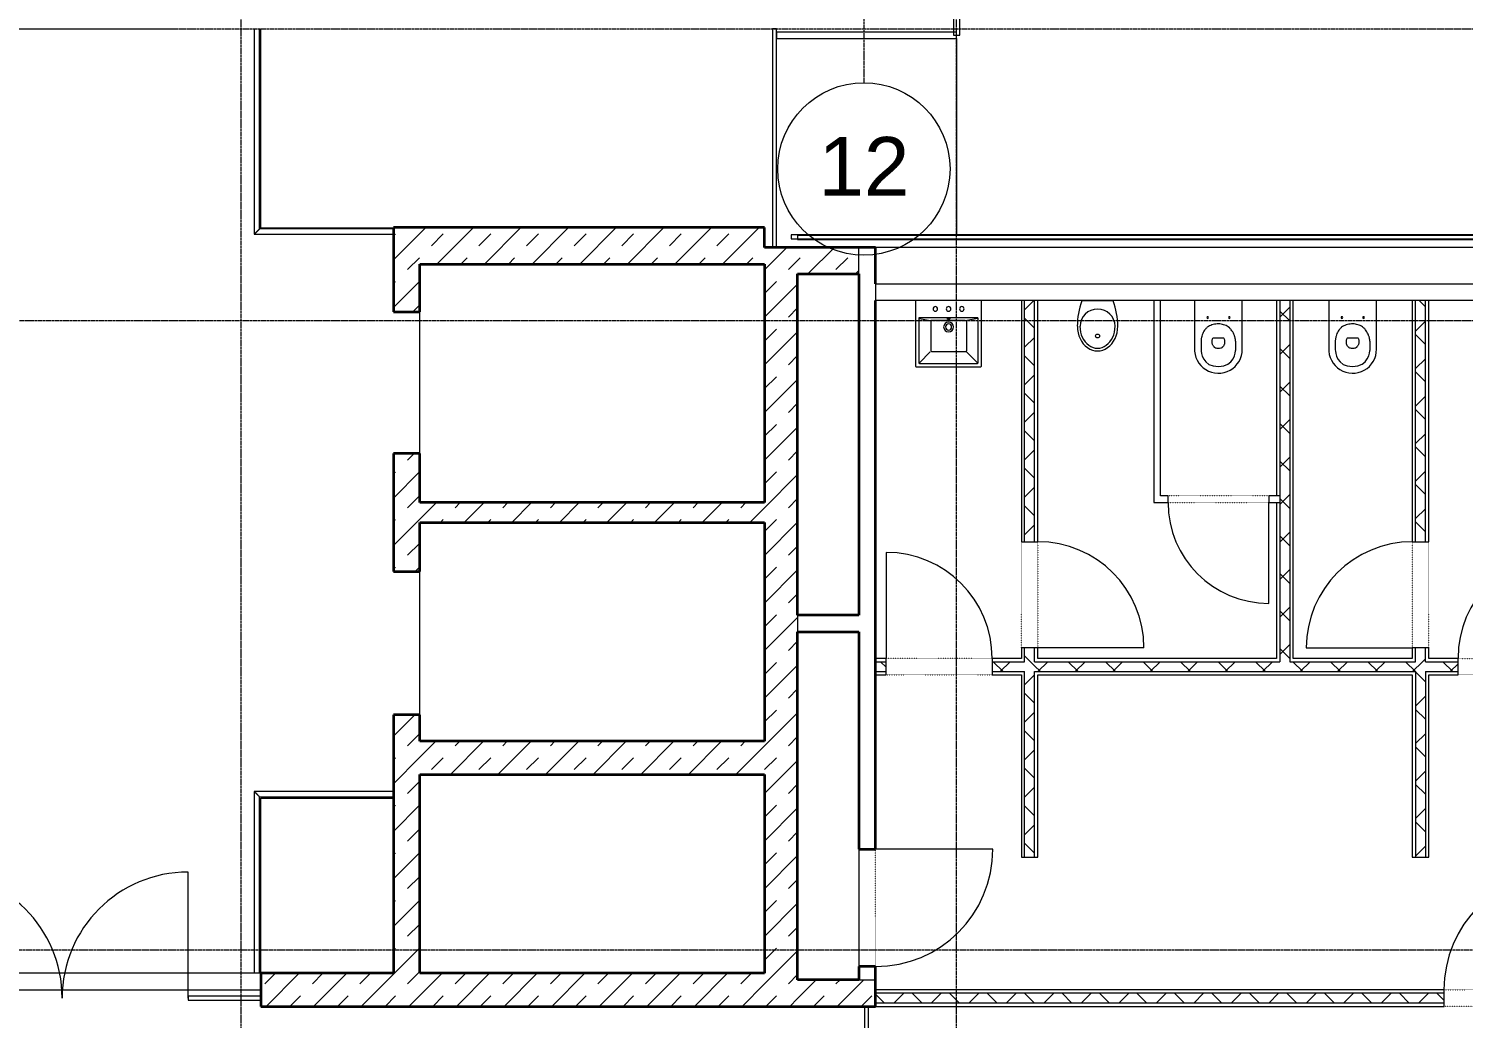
# Model space of a CAD drawing. Header units: millimetres. Extents: x -309577 to 26510, y -302335 to 26695.
# Drawn here: x -238141 to -227316, y -287448 to -279983 of the extents above; entities that cross this region are included whole.
import ezdxf

# ---------------------------------------------------------------- set-up
doc = ezdxf.new("R2010")
doc.units = ezdxf.units.MM
doc.linetypes.add('Rasterlinie', pattern=[22.225, 12.7, -3.175, 3.175, -3.175])
doc.linetypes.add('Über Schnittebene 1', pattern=[1, 0, -1])
for name, color, linetype, lineweight in [('A-DOOR', 1, 'Continuous', 9), ('A-FLOR-HRAL', 1, 'Continuous', 9), ('A-FLOR-OTLN', 6, 'Continuous', 9), ('A-GLAZ', 6, 'Continuous', 9), ('A-WALL', 2, 'Continuous', 9), ('A-WALL-PATT', 2, 'Continuous', 35), ('I-WALL', 2, 'Continuous', 9), ('P-SANR-FIXT', 6, 'Continuous', 9), ('S-GRID', 1, 'Continuous', 9)]:
    doc.layers.add(name, color=color, linetype=linetype, lineweight=lineweight)
pattern_1 = [(45, (0, 0), (-179.60512, 179.60512), []), (45, (179.6, 0), (-179.60512, 179.60512), [127, -127])]
pattern_2 = [(45, (0, 0), (-141.42136, 141.42136), []), (135, (0, 0), (-141.42136, -141.42136), [])]

# ---------------------------------------------------------------- blocks, each defined once
blk = doc.blocks.new('Systemelement - Metallpanel-250497-Ebene 1')
at = {"layer": 'A-GLAZ'}
for p, q in [((240, 25), (-240, 25)), ((-240, 25), (-240, -25)), ((240, -25), (240, 25)), ((-240, -25), (240, -25))]:
    blk.add_line(p, q, dxfattribs=at)
blk = doc.blocks.new('Systemelement - Metallpanel-250506-Ebene 1')
at = {"layer": 'A-GLAZ'}
for p, q in [((680, 25), (-680, 25)), ((-680, 25), (-680, -25)), ((680, -25), (680, 25)), ((-680, -25), (680, -25))]:
    blk.add_line(p, q, dxfattribs=at)
blk = doc.blocks.new('Geländer - Geländer-380579-Ebene 1')
at = {"layer": 'A-FLOR-HRAL'}
for p, q in [((-236439, -279983), (-236439, -281533)), ((-236399, -281493), (-236399, -279983)), ((-236439, -281533), (-235389, -281533)), ((-235389, -281493), (-236399, -281493))]:
    blk.add_line(p, q, dxfattribs=at)
blk.add_open_spline([(-236399, -281493), (-236399, -281493), (-236399, -281493), (-236400, -281494), (-236401, -281496), (-236403, -281497), (-236404, -281498), (-236405, -281499), (-236406, -281501), (-236408, -281503), (-236410, -281504), (-236411, -281505), (-236412, -281507), (-236414, -281508), (-236415, -281509), (-236416, -281510), (-236417, -281512), (-236419, -281513), (-236420, -281514), (-236421, -281516), (-236423, -281517), (-236424, -281518), (-236425, -281519), (-236426, -281521), (-236428, -281522), (-236429, -281523), (-236430, -281524), (-236431, -281526), (-236433, -281527), (-236434, -281528), (-236435, -281529), (-236436, -281530), (-236437, -281532), (-236438, -281533), (-236439, -281533), (-236439, -281533)], degree=3, knots=[0, 0, 0, 0, 0.083333, 0.125, 0.166667, 0.208333, 0.229167, 0.25, 0.291667, 0.333333, 0.354167, 0.375, 0.395833, 0.416667, 0.4375, 0.458333, 0.479167, 0.5, 0.520833, 0.541667, 0.5625, 0.583333, 0.604167, 0.625, 0.645833, 0.666667, 0.6875, 0.708333, 0.75, 0.770833, 0.791667, 0.833333, 0.875, 0.916667, 1, 1, 1, 1], dxfattribs=at)
blk = doc.blocks.new('Türelement 2-flg - Drehflügel - Glas - Standard-313472-Ebene 1')
at = {"layer": 'A-DOOR'}
for p, q in [((-950, 0), (-950, 950)), ((950, 0), (950, 950))]:
    blk.add_line(p, q, dxfattribs=at)
for centre, start, end in [((-950, 0), 0, 90), ((950, 0), 90, 180)]:
    blk.add_arc(centre, 950, start, end, dxfattribs=at)
blk = doc.blocks.new('Systemelement - Verglasung-313471-Ebene 1')
at = {"layer": 'A-GLAZ'}
for p, q in [((275, 15), (-275, 15)), ((-275, 15), (-275, -15)), ((275, -15), (275, 15)), ((-275, -15), (275, -15))]:
    blk.add_line(p, q, dxfattribs=at)
blk = doc.blocks.new('Systemelement - Verglasung-387199-Ebene 1')
at = {"layer": 'A-GLAZ'}
for p, q in [((825, 15), (-825, 15)), ((-825, 15), (-825, -15)), ((825, -15), (825, 15)), ((-825, -15), (825, -15))]:
    blk.add_line(p, q, dxfattribs=at)
blk = doc.blocks.new('Drehflügel 1-flg - Stahlzarge1 - 88_5 x 2_26 2-313441-Ebene 1')
at = {"layer": 'A-DOOR', "linetype": 'Über Schnittebene 1'}
for p, q in [((442, 48), (-443, 48)), ((-443, -77), (442, -77))]:
    blk.add_line(p, q, dxfattribs=at)
at = {"layer": 'A-DOOR'}
blk.add_line((442, -962), (442, -77), dxfattribs=at)
blk.add_arc((442, -77), 885, 180, 270, dxfattribs=at)
blk = doc.blocks.new('Systemelement - Verglasung-387220-Ebene 1')
at = {"layer": 'A-GLAZ'}
for p, q in [((2943.75, 15), (-2943.75, 15)), ((-2943.75, 15), (-2943.75, -15)), ((2943.75, -15), (2943.75, 15)), ((-2943.75, -15), (2943.75, -15))]:
    blk.add_line(p, q, dxfattribs=at)
blk = doc.blocks.new('Systemelement - Verglasung-313619-Ebene 1')
at = {"layer": 'A-GLAZ'}
for p, q in [((90, 15), (-90, 15)), ((-90, 15), (-90, -15)), ((90, -15), (90, 15)), ((-90, -15), (90, -15))]:
    blk.add_line(p, q, dxfattribs=at)
blk = doc.blocks.new('Geländer - Geländer-380598-Ebene 1')
at = {"layer": 'A-FLOR-HRAL'}
for p, q in [((-236439, -285738), (-236439, -287108)), ((-235389, -285738), (-236439, -285738)), ((-236399, -287108), (-236399, -285778)), ((-236399, -285778), (-235389, -285778)), ((-236399, -287108), (-236439, -287108))]:
    blk.add_line(p, q, dxfattribs=at)
blk.add_open_spline([(-236399, -285778), (-236399, -285778), (-236399, -285777), (-236400, -285776), (-236401, -285775), (-236403, -285774), (-236404, -285773), (-236405, -285772), (-236406, -285770), (-236408, -285768), (-236410, -285767), (-236411, -285765), (-236412, -285764), (-236414, -285763), (-236415, -285762), (-236416, -285760), (-236417, -285759), (-236419, -285758), (-236420, -285756), (-236421, -285755), (-236423, -285754), (-236424, -285753), (-236425, -285751), (-236426, -285750), (-236428, -285749), (-236429, -285748), (-236430, -285747), (-236431, -285745), (-236433, -285744), (-236434, -285743), (-236435, -285742), (-236436, -285740), (-236437, -285739), (-236438, -285738), (-236439, -285738), (-236439, -285738)], degree=3, knots=[0, 0, 0, 0, 0.083333, 0.125, 0.166667, 0.208333, 0.229167, 0.25, 0.291667, 0.333333, 0.354167, 0.375, 0.395833, 0.416667, 0.4375, 0.458333, 0.479167, 0.5, 0.520833, 0.541667, 0.5625, 0.583333, 0.604167, 0.625, 0.645833, 0.666667, 0.6875, 0.708333, 0.75, 0.770833, 0.791667, 0.833333, 0.875, 0.916667, 1, 1, 1, 1], dxfattribs=at)
blk = doc.blocks.new('Systemelement - Verglasung-387225-Ebene 1')
at = {"layer": 'A-GLAZ'}
for p, q in [((2919, 15), (-2919, 15)), ((-2919, 15), (-2919, -15)), ((2919, -15), (2919, 15)), ((-2919, -15), (2919, -15))]:
    blk.add_line(p, q, dxfattribs=at)
blk = doc.blocks.new('Drehflügel 1-flg - Stahlzarge1 - 80 x 2_26-313601-Ebene 1')
at = {"layer": 'A-DOOR'}
blk.add_line((400, 877), (400, 77), dxfattribs=at)
at = {"layer": 'A-DOOR', "linetype": 'Über Schnittebene 1'}
for p, q in [((-400, 77), (400, 77)), ((400, -48), (-400, -48))]:
    blk.add_line(p, q, dxfattribs=at)
at = {"layer": 'A-DOOR'}
blk.add_arc((400, 77), 800, 90, 180, dxfattribs=at)
blk = doc.blocks.new('Drehflügel 1-flg - Stahlzarge1 - 80 x 2_26-313600-Ebene 1')
at = {"layer": 'A-DOOR', "linetype": 'Über Schnittebene 1'}
for p, q in [((400, 48), (-400, 48)), ((-400, -77), (400, -77))]:
    blk.add_line(p, q, dxfattribs=at)
at = {"layer": 'A-DOOR'}
blk.add_line((400, -877), (400, -77), dxfattribs=at)
blk.add_arc((400, -77), 800, 180, 270, dxfattribs=at)
blk = doc.blocks.new('Drehflügel 1-flg - Stahlzarge1 - 76 x 2_135-313628-Ebene 1')
at = {"layer": 'A-DOOR', "linetype": 'Über Schnittebene 1'}
for p, q in [((380, 11), (-380, 11)), ((-380, -39), (380, -39))]:
    blk.add_line(p, q, dxfattribs=at)
at = {"layer": 'A-DOOR'}
blk.add_line((380, -799), (380, -39), dxfattribs=at)
blk.add_arc((380, -39), 760, 180, 270, dxfattribs=at)
blk = doc.blocks.new('Drehflügel 1-flg - Stahlzarge1 - 88_5 x 2_26-313629-Ebene 1')
at = {"layer": 'A-DOOR'}
blk.add_line((442, 962), (442, 77), dxfattribs=at)
at = {"layer": 'A-DOOR', "linetype": 'Über Schnittebene 1'}
for p, q in [((-443, 77), (442, 77)), ((442, -48), (-443, -48))]:
    blk.add_line(p, q, dxfattribs=at)
at = {"layer": 'A-DOOR'}
blk.add_arc((442, 77), 885, 90, 180, dxfattribs=at)
blk = doc.blocks.new('WC - Kombination _1_ - 550 x 360 mm-313640-Ebene 1')
at = {"layer": 'P-SANR-FIXT'}
for p, q in [((-55, -63), (-55, -422)), ((305, -431), (305, -63))]:
    blk.add_line(p, q, dxfattribs=at)
for centre, radius, start, end in [((44, -192), 6.33, 0, 180), ((44, -192), 6.33, 180, 360), ((207, -192), 6.33, 0, 180), ((207, -192), 6.33, 180, 360), ((125, -432), 180, 176.6105, 0.5201)]:
    blk.add_arc(centre, radius, start, end, dxfattribs=at)
for points, knots in [([(256, -435), (256, -428), (256, -415), (256, -400), (256, -390), (256, -386), (256, -383), (256, -380), (256, -378), (256, -376), (256, -374), (256, -373), (256, -372), (256, -371), (256, -370), (255, -369), (255, -368), (255, -366), (255, -365), (255, -363), (254, -359), (253, -355), (252, -351), (251, -344), (249, -336), (246, -327), (241, -314), (233, -300), (222, -283), (208, -269), (192, -257), (174, -248), (155, -243), (139, -240), (126, -240), (112, -240), (96, -242), (76, -247), (58, -254), (41, -265), (27, -279), (15, -295), (6, -313), (1, -328), (-2, -341), (-4, -351), (-5, -361), (-6, -368), (-6, -371)], [0, 0, 0, 0, 0.065062, 0.130124, 0.146389, 0.162655, 0.170788, 0.17892, 0.187053, 0.195186, 0.199252, 0.203319, 0.207385, 0.209418, 0.211451, 0.215518, 0.219584, 0.223651, 0.227717, 0.23585, 0.243982, 0.260248, 0.276513, 0.292779, 0.32531, 0.357841, 0.390372, 0.455434, 0.520496, 0.585558, 0.65062, 0.715682, 0.780744, 0.845806, 0.878337, 0.910868, 0.97593, 1.040992, 1.106054, 1.171116, 1.236178, 1.30124, 1.366302, 1.431364, 1.463895, 1.496426, 1.528957, 1.561488, 1.561488, 1.561488, 1.561488]), ([(-6, -371), (-6, -389), (-6, -414), (-6, -435), (-6, -455), (4, -562), (125, -562), (245, -562), (256, -448), (256, -435)], [3, 3, 3, 3, 4, 4, 4, 5, 5, 5, 6, 6, 6, 6]), ([(78, -383), (77, -353), (82, -347), (87, -346), (101, -344), (149, -344), (163, -346), (168, -347), (173, -353), (172, -383)], [0, 0, 0, 0, 1, 1, 1, 2, 2, 2, 3, 3, 3, 3]), ([(172, -383), (172, -386), (170, -392), (167, -400), (163, -408), (158, -413), (154, -417), (149, -421), (140, -425), (125, -427), (110, -425), (101, -421), (96, -417), (91, -413), (87, -408), (82, -400), (79, -392), (78, -386), (78, -383)], [0, 0, 0, 0, 0.0288677, 0.0577354, 0.0866031, 0.1154708, 0.1299046, 0.1443385, 0.1732062, 0.2309416, 0.2886769, 0.3175446, 0.3319785, 0.3464123, 0.37528, 0.4041477, 0.4330154, 0.4618831, 0.4618831, 0.4618831, 0.4618831])]:
    blk.add_open_spline(points, degree=3, knots=knots, dxfattribs=at)
blk = doc.blocks.new('Wandwaschbecken _3_ - 500 x 500 mm-313641-Ebene 1')
at = {"layer": 'P-SANR-FIXT'}
for p, q in [((-124, -68), (-124, -558)), ((374, -558), (374, -68)), ((-99, -198), (-99, -533)), ((344, -193), (-94, -193)), ((-94, -198), (-14, -214)), ((-1, -213), (-4, -213)), ((249, -213), (-1, -213)), ((344, -198), (265, -213)), ((349, -533), (349, -198)), ((-9, -218), (-9, -443)), ((261, -218), (261, -443)), ((-94, -533), (-13, -451)), ((-94, -538), (344, -538)), ((-4, -448), (256, -448)), ((344, -533), (262, -450)), ((-119, -563), (369, -563))]:
    blk.add_line(p, q, dxfattribs=at)
for centre, radius, start, end in [((-119, -68), 5, 90, 180), ((369, -68), 5, 0, 90), ((-94, -198), 5, 90, 180), ((-4, -218), 5, 90, 180), ((26, -127), 17.5, 360, 180), ((26, -127), 17.5, 180, 360), ((126, -127), 17.5, 360, 180), ((126, -127), 17.5, 180, 360), ((226, -127), 17.5, 360, 180), ((226, -127), 17.5, 180, 360), ((256, -218), 5, 0, 90), ((344, -198), 5, 0, 90), ((126, -263), 37.5, 360, 180), ((126, -263), 37.5, 180, 360), ((126, -263), 23, 360, 180), ((126, -263), 23, 180, 360), ((-94, -533), 5, 180, 270), ((-4, -443), 5, 180, 270), ((256, -443), 5, 270, 360), ((344, -533), 5, 270, 0), ((-119, -558), 5, 180, 270), ((369, -558), 5, 270, 0)]:
    blk.add_arc(centre, radius, start, end, dxfattribs=at)
for start_param, end_param in [(0, 3.141593), (3.141593, 6.283185)]:
    blk.add_ellipse((126, -199), major_axis=(12.5, 0), ratio=0.247617, start_param=start_param, end_param=end_param, dxfattribs=at)
blk = doc.blocks.new('Pissoir - Pissoir-313565-Ebene 1')
at = {"layer": 'P-SANR-FIXT'}
blk.add_line((-117, 3), (117, 3), dxfattribs=at)
blk.add_circle((0, 268), 15, dxfattribs=at)
for centre, start, end in [((392, 195), 180, 200.6739), ((-392, 195), 339.3261, 0)]:
    blk.add_arc(centre, 545, start, end, dxfattribs=at)
for major_axis, ratio, start_param, end_param in [((0, 186), 0.819068, 4.712389, 7.853982), ((0, 165), 0.80303, 4.712389, 7.853982), ((132, 0), 0.987707, 3.141593, 6.283185)]:
    blk.add_ellipse((0, 195), major_axis=major_axis, ratio=ratio, start_param=start_param, end_param=end_param, dxfattribs=at)
blk = doc.blocks.new('Raster - Rasterbeschriftung-194804-Ebene 1')
at = {"layer": 'S-GRID'}
blk.add_circle((0, 0), 6.5, dxfattribs=at)

msp = doc.modelspace()

# ---------------------------------------------------------------- hatches: boundary and pattern name
at = {"layer": 'A-WALL-PATT', "lineweight": 9}
h = msp.add_hatch(dxfattribs=at)
h.set_pattern_fill('FP_2', color=256, style=0, pattern_type=2)
h.set_pattern_definition(pattern_1)
h.paths.add_polyline_path([(-235189, -287108), (-235189, -285158), (-235389, -285158), (-235389, -287108)], flags=0)
h.paths.add_polyline_path([(-235189, -284078), (-235189, -283188), (-235389, -283188), (-235389, -284078)], flags=0)
h.paths.add_polyline_path([(-235389, -282120), (-235189, -282120), (-235189, -281483), (-235389, -281483)], flags=0)
h = msp.add_hatch(dxfattribs=at)
h.set_pattern_fill('FP_2', color=256, style=0, pattern_type=2)
h.set_pattern_definition(pattern_1)
h.paths.add_polyline_path([(-235189, -281758), (-232589, -281758), (-232589, -281483), (-235189, -281483)], flags=0)
h = msp.add_hatch(dxfattribs=at)
h.set_pattern_fill('FP_2', color=256, style=0, pattern_type=2)
h.set_pattern_definition(pattern_1)
h.paths.add_polyline_path([(-231876, -281833), (-231876, -281633), (-232589, -281633), (-232589, -281833), (-232339, -281833)], flags=0)
h = msp.add_hatch(dxfattribs=at)
h.set_pattern_fill('FP_2', color=256, style=0, pattern_type=2)
h.set_pattern_definition(pattern_1)
h.paths.add_polyline_path([(-232339, -287358), (-232339, -281833), (-232589, -281833), (-232589, -287358)], flags=0)
h = msp.add_hatch(dxfattribs=at)
h.set_pattern_fill('FP_1', color=256, style=0, pattern_type=2)
h.set_pattern_definition(pattern_2)
h.paths.add_polyline_path([(-230551, -286233), (-230551, -284653), (-230626, -284653), (-230626, -286233)], flags=0)
h.paths.add_polyline_path([(-230551, -283853), (-230551, -282033), (-230626, -282033), (-230626, -283853)], flags=0)
h = msp.add_hatch(dxfattribs=at)
h.set_pattern_fill('FP_1', color=256, style=0, pattern_type=2)
h.set_pattern_definition(pattern_2)
h.paths.add_polyline_path([(-228701, -284758), (-228626, -284758), (-228626, -282033), (-228701, -282033), (-228701, -284733)], flags=0)
h = msp.add_hatch(dxfattribs=at)
h.set_pattern_fill('FP_1', color=256, style=0, pattern_type=2)
h.set_pattern_definition(pattern_2)
h.paths.add_polyline_path([(-227676, -284758), (-227601, -284758), (-227601, -284653), (-227676, -284653), (-227676, -284733)], flags=0)
h.paths.add_polyline_path([(-227676, -283853), (-227601, -283853), (-227601, -282033), (-227676, -282033), (-227676, -282732)], flags=0)
h = msp.add_hatch(dxfattribs=at)
h.set_pattern_fill('FP_2', color=256, style=0, pattern_type=2)
h.set_pattern_definition(pattern_1)
h.paths.add_polyline_path([(-235189, -283708), (-232589, -283708), (-232589, -283558), (-235189, -283558)], flags=0)
h = msp.add_hatch(dxfattribs=at)
h.set_pattern_fill('FP_1', color=256, style=0, pattern_type=2)
h.set_pattern_definition(pattern_2)
h.paths.add_polyline_path([(-230871, -284833), (-230626, -284833), (-230626, -284758), (-230871, -284758)], flags=0)
h.paths.add_polyline_path([(-226451, -284833), (-226451, -284758), (-226556, -284758), (-226556, -284833), (-226476, -284833)], flags=0)
h.paths.add_polyline_path([(-231751, -284833), (-231671, -284833), (-231671, -284758), (-231751, -284758)], flags=0)
h.paths.add_polyline_path([(-230551, -284833), (-227356, -284833), (-227356, -284758), (-230551, -284758)], flags=0)
h = msp.add_hatch(dxfattribs=at)
h.set_pattern_fill('FP_1', color=256, style=0, pattern_type=2)
h.set_pattern_definition(pattern_2)
h.paths.add_polyline_path([(-227601, -286233), (-227601, -284833), (-227676, -284833), (-227676, -286233)], flags=0)
h = msp.add_hatch(dxfattribs=at)
h.set_pattern_fill('FP_2', color=256, style=0, pattern_type=2)
h.set_pattern_definition(pattern_1)
h.paths.add_polyline_path([(-232589, -285608), (-232589, -285358), (-235189, -285358), (-235189, -285608), (-234449, -285608)], flags=0)
h = msp.add_hatch(dxfattribs=at)
h.set_pattern_fill('FP_2', color=256, style=0, pattern_type=2)
h.set_pattern_definition(pattern_1)
h.paths.add_polyline_path([(-232589, -287358), (-232589, -287108), (-236389, -287108), (-236389, -287358), (-234449, -287358)], flags=0)
h = msp.add_hatch(dxfattribs=at)
h.set_pattern_fill('FP_2', color=256, style=0, pattern_type=2)
h.set_pattern_definition(pattern_1)
h.paths.add_polyline_path([(-231751, -287358), (-231751, -287158), (-232339, -287158), (-232339, -287358)], flags=0)
h = msp.add_hatch(dxfattribs=at)
h.set_pattern_fill('FP_1', color=256, style=0, pattern_type=2)
h.set_pattern_definition(pattern_2)
h.paths.add_polyline_path([(-211639, -287333), (-211276, -287333), (-211276, -287258), (-215801, -287258), (-215801, -287333), (-214193, -287333)], flags=0)
h.paths.add_polyline_path([(-192726, -287333), (-192726, -287258), (-193326, -287258), (-193326, -287333)], flags=0)
h.paths.add_polyline_path([(-231556, -287333), (-227461, -287333), (-227461, -287258), (-231751, -287258), (-231751, -287333)], flags=0)
h.paths.add_polyline_path([(-194326, -287333), (-194326, -287258), (-200951, -287258), (-200951, -287333), (-196831, -287333)], flags=0)
h.paths.add_polyline_path([(-226576, -287333), (-223526, -287333), (-223526, -287258), (-226576, -287258)], flags=0)
h.paths.add_polyline_path([(-201951, -287333), (-201951, -287258), (-206351, -287258), (-206351, -287333), (-202619, -287333)], flags=0)
h.paths.add_polyline_path([(-222526, -287333), (-222201, -287333), (-222201, -287258), (-222526, -287258)], flags=0)
h.paths.add_polyline_path([(-221201, -287333), (-216801, -287333), (-216801, -287258), (-221201, -287258)], flags=0)
h.paths.add_polyline_path([(-207351, -287333), (-207351, -287258), (-210276, -287258), (-210276, -287333), (-208406, -287333)], flags=0)

# ---------------------------------------------------------------- linework, layer by layer
at = {"layer": 'A-FLOR-OTLN'}
for p, q in [((-238764, -279983), (-237014, -279983)), ((-236389, -281488), (-236389, -279983)), ((-231139, -280058), (-231139, -281538)), ((-235389, -281488), (-236389, -281488)), ((-226429, -281633), (-231751, -281633)), ((-235189, -283188), (-235189, -282120)), ((-235189, -285158), (-235189, -284078)), ((-236389, -287108), (-236389, -285788)), ((-236389, -285788), (-235389, -285788)), ((-231876, -286173), (-231876, -287058)), ((-236439, -287108), (-239389, -287108)), ((-236389, -287108), (-236399, -287108)), ((-239389, -287233), (-236389, -287233))]:
    msp.add_line(p, q, dxfattribs=at)
at = {"layer": 'A-WALL', "color": 10, "lineweight": 35}
for p, q in [((-235389, -281483), (-235389, -282120)), ((-232589, -281483), (-235389, -281483)), ((-232589, -281633), (-232589, -281483)), ((-231751, -281633), (-232589, -281633)), ((-231751, -281908), (-231751, -281633)), ((-235189, -282120), (-235189, -281758)), ((-235189, -281758), (-232589, -281758)), ((-232589, -281758), (-232589, -283558)), ((-232339, -284408), (-232339, -281833)), ((-232339, -281833), (-231876, -281833)), ((-231876, -281833), (-231876, -284408)), ((-231751, -286173), (-231751, -282033)), ((-235389, -282120), (-235189, -282120)), ((-235389, -283188), (-235389, -284078)), ((-235189, -283188), (-235389, -283188)), ((-235189, -283558), (-235189, -283188)), ((-232589, -283558), (-235189, -283558)), ((-235189, -284078), (-235189, -283708)), ((-235189, -283708), (-232589, -283708)), ((-232589, -283708), (-232589, -285358)), ((-235389, -284078), (-235189, -284078)), ((-231876, -284408), (-232339, -284408)), ((-232339, -287158), (-232339, -284533)), ((-232339, -284533), (-231876, -284533)), ((-231876, -284533), (-231876, -286173)), ((-235389, -285158), (-235389, -287108)), ((-235189, -285158), (-235389, -285158)), ((-235189, -285358), (-235189, -285158)), ((-232589, -285358), (-235189, -285358)), ((-235189, -287108), (-235189, -285608)), ((-235189, -285608), (-232589, -285608)), ((-232589, -285608), (-232589, -287108)), ((-231876, -286173), (-231751, -286173)), ((-231751, -287058), (-231876, -287058)), ((-231876, -287058), (-231876, -287158)), ((-231751, -287358), (-231751, -287058)), ((-235389, -287108), (-236389, -287108)), ((-236389, -287108), (-236389, -287358)), ((-232589, -287108), (-235189, -287108)), ((-231876, -287158), (-232339, -287158)), ((-236389, -287358), (-232339, -287358)), ((-232339, -287358), (-231751, -287358))]:
    msp.add_line(p, q, dxfattribs=at)
at = {"layer": 'A-WALL'}
for p, q in [((-231876, -281833), (-231876, -281633)), ((-231751, -281908), (-226476, -281908)), ((-231751, -281908), (-231751, -282033)), ((-226476, -282033), (-231751, -282033)), ((-230626, -283853), (-230626, -282033)), ((-230551, -283853), (-230551, -282033)), ((-228701, -282033), (-228701, -284758)), ((-228626, -282033), (-228626, -284758)), ((-227676, -283853), (-227676, -282033)), ((-227601, -283853), (-227601, -282033)), ((-232339, -284408), (-232339, -284533)), ((-230626, -284758), (-230626, -284653)), ((-230551, -284758), (-230551, -284653)), ((-227676, -284758), (-227676, -284653)), ((-227601, -284758), (-227601, -284653)), ((-231751, -284758), (-231671, -284758)), ((-230871, -284758), (-230626, -284758)), ((-230551, -284758), (-228701, -284758)), ((-228626, -284758), (-227676, -284758)), ((-227601, -284758), (-227356, -284758)), ((-231751, -284833), (-231671, -284833)), ((-230871, -284833), (-230626, -284833)), ((-230626, -286233), (-230626, -284833)), ((-230551, -286233), (-230551, -284833)), ((-230551, -284833), (-227676, -284833)), ((-227676, -284833), (-227676, -286233)), ((-227601, -284833), (-227601, -286233)), ((-227601, -284833), (-227356, -284833)), ((-231876, -287158), (-231751, -287158)), ((-227461, -287258), (-231751, -287258)), ((-227461, -287333), (-231751, -287333))]:
    msp.add_line(p, q, dxfattribs=at)
at = {"layer": 'A-WALL', "color": 7}
for p, q in [((-230651, -282033), (-230651, -283853)), ((-230526, -283853), (-230526, -282033)), ((-228726, -282033), (-228726, -283508)), ((-228601, -284733), (-228601, -282033)), ((-227701, -282033), (-227701, -283853)), ((-227576, -283853), (-227576, -282033)), ((-228726, -283558), (-228726, -284733)), ((-230651, -283853), (-230526, -283853)), ((-227701, -283853), (-227576, -283853)), ((-230651, -284653), (-230651, -284733)), ((-230526, -284653), (-230651, -284653)), ((-230526, -284733), (-230526, -284653)), ((-227701, -284653), (-227701, -284733)), ((-227576, -284653), (-227701, -284653)), ((-227576, -284733), (-227576, -284653)), ((-231671, -284733), (-231751, -284733)), ((-231671, -284858), (-231671, -284733)), ((-230651, -284733), (-230871, -284733)), ((-230871, -284733), (-230871, -284858)), ((-228726, -284733), (-230526, -284733)), ((-227701, -284733), (-228601, -284733)), ((-227356, -284733), (-227576, -284733)), ((-227356, -284858), (-227356, -284733)), ((-231751, -284858), (-231671, -284858)), ((-230871, -284858), (-230651, -284858)), ((-230651, -284858), (-230651, -286233)), ((-230526, -286233), (-230526, -284858)), ((-230526, -284858), (-227701, -284858)), ((-227701, -284858), (-227701, -286233)), ((-227576, -286233), (-227576, -284858)), ((-227576, -284858), (-227356, -284858)), ((-230651, -286233), (-230526, -286233)), ((-227701, -286233), (-227576, -286233)), ((-227461, -287233), (-231751, -287233)), ((-227461, -287358), (-227461, -287233)), ((-231751, -287358), (-227461, -287358))]:
    msp.add_line(p, q, dxfattribs=at)
at = {"layer": 'I-WALL', "color": 7}
for p, q in [((-229651, -282033), (-229651, -283558)), ((-229601, -283508), (-229601, -282033)), ((-229544, -283508), (-229601, -283508)), ((-229544, -283558), (-229544, -283508)), ((-228701, -283508), (-228784, -283508)), ((-228784, -283508), (-228784, -283558)), ((-229651, -283558), (-229544, -283558)), ((-228784, -283558), (-228701, -283558))]:
    msp.add_line(p, q, dxfattribs=at)
at = {"layer": 'S-GRID', "linetype": 'Rasterlinie'}
for p, q in [((-231839, -235883), (-231839, -280391)), ((-236539, -296483), (-236539, -278649)), ((-231139, -296483), (-231139, -278649)), ((-297439, -279983), (-175468, -279983)), ((-297439, -282183), (-175468, -282183)), ((-175468, -286933), (-297439, -286933))]:
    msp.add_line(p, q, dxfattribs=at)

# ---------------------------------------------------------------- block references
at = {"layer": 'A-DOOR'}
for name, p in [('Drehflügel 1-flg - Stahlzarge1 - 76 x 2_135-313628-Ebene 1', (-229164, -283519)), ('Drehflügel 1-flg - Stahlzarge1 - 80 x 2_26-313601-Ebene 1', (-226956, -284810)), ('Türelement 2-flg - Drehflügel - Glas - Standard-313472-Ebene 1', (-237889, -287295)), ('Drehflügel 1-flg - Stahlzarge1 - 88_5 x 2_26-313629-Ebene 1', (-227019, -287310))]:
    msp.add_blockref(name, p, dxfattribs=at)
for name, p, rotation in [('Drehflügel 1-flg - Stahlzarge1 - 80 x 2_26-313600-Ebene 1', (-231271, -284810), 180), ('Drehflügel 1-flg - Stahlzarge1 - 80 x 2_26-313601-Ebene 1', (-230603, -284253), 270), ('Drehflügel 1-flg - Stahlzarge1 - 80 x 2_26-313600-Ebene 1', (-227624, -284253), 270), ('Drehflügel 1-flg - Stahlzarge1 - 88_5 x 2_26 2-313441-Ebene 1', (-231828, -286615), 90)]:
    msp.add_blockref(name, p, dxfattribs=dict(at, rotation=rotation))
at = {"layer": 'A-FLOR-HRAL'}
for name in ['Geländer - Geländer-380579-Ebene 1', 'Geländer - Geländer-380598-Ebene 1']:
    msp.add_blockref(name, (0, 0), dxfattribs=at)
at = {"layer": 'A-GLAZ'}
for name, p, rotation in [('Systemelement - Metallpanel-250497-Ebene 1', (-231139, -279793), 270.0000000000001), ('Systemelement - Verglasung-387199-Ebene 1', (-232514, -280808), 90), ('Systemelement - Metallpanel-250506-Ebene 1', (-231819, -280033), 180), ('Systemelement - Verglasung-387220-Ebene 1', (-229445, -281553), 180), ('Systemelement - Verglasung-387225-Ebene 1', (-229420, -281558), 180), ('Systemelement - Verglasung-313619-Ebene 1', (-231819, -287448), 90)]:
    msp.add_blockref(name, p, dxfattribs=dict(at, rotation=rotation))
msp.add_blockref('Systemelement - Verglasung-313471-Ebene 1', (-236664, -287295), dxfattribs=at)
at = {"layer": 'P-SANR-FIXT'}
for name, p in [('Wandwaschbecken _3_ - 500 x 500 mm-313641-Ebene 1', (-231326, -281970)), ('WC - Kombination _1_ - 550 x 360 mm-313640-Ebene 1', (-229289, -281970)), ('WC - Kombination _1_ - 550 x 360 mm-313640-Ebene 1', (-228276, -281970))]:
    msp.add_blockref(name, p, dxfattribs=at)
at = {"layer": 'P-SANR-FIXT', "rotation": 180}
msp.add_blockref('Pissoir - Pissoir-313565-Ebene 1', (-230076, -282033), dxfattribs=at)
at = {"layer": 'S-GRID', "xscale": 99.99999999999993, "yscale": 99.99999999999993, "zscale": 99.99999999999993, "rotation": 180}
msp.add_blockref('Raster - Rasterbeschriftung-194804-Ebene 1', (-231839, -281041), dxfattribs=at)

# ---------------------------------------------------------------- next in the draw order: texts
at = {"layer": 'S-GRID', "insert": (-231839, -280800), "char_height": 442.59, "width": 820.72, "attachment_point": 2, "line_spacing_factor": 0.938532, "bg_fill": 3, "box_fill_scale": 1.25, "bg_fill_color": 0, "bg_fill_transparency": 0}
msp.add_mtext('\\fArial|b0|i0|c0|p34|;12', dxfattribs=at)

doc.saveas('drawing.dxf')
